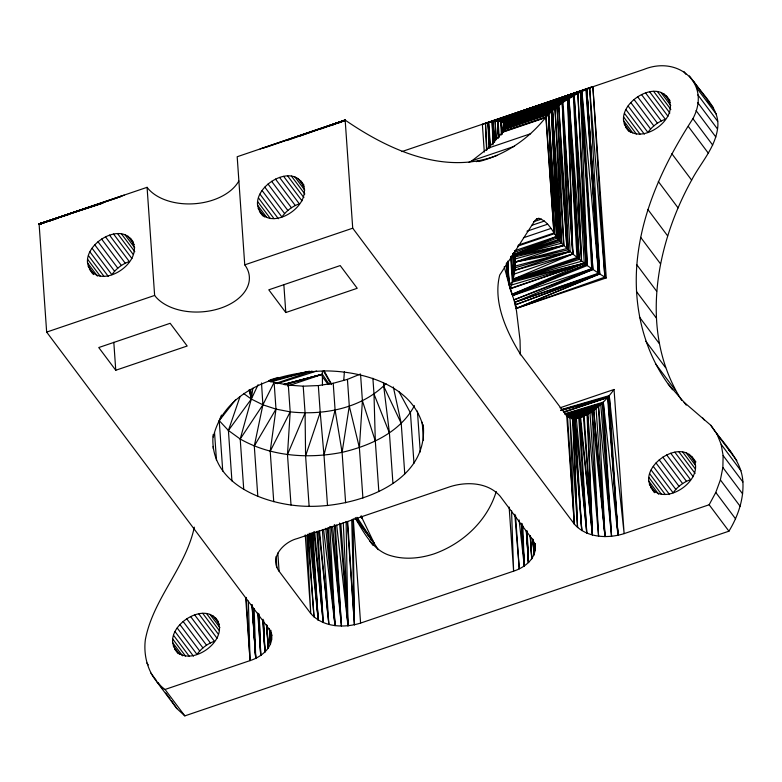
<?xml version="1.0" encoding="UTF-8"?>
<svg xmlns="http://www.w3.org/2000/svg" width="782" height="782" viewBox="0 0 782 782"><rect width="100%" height="100%" fill="white"/><g stroke="black" fill="none" stroke-linecap="round" stroke-linejoin="round"><path stroke-width="1.17" d="M423.238 424.841C428.78 483.432 356.103 506.99 309.125 506.335C268.109 506.149 208.295 485.221 213.134 434.626M194.327 527.156C185.617 568.025 152.94 598.953 145.335 639.803C143.018 658.346 149.636 678.219 165.041 689.47L250.054 660.604C261.608 657.017 274.052 646.87 271.432 633.449L271.598 635.854L270.474 631.778L268.236 627.936L46.656 332.096L39.1 223.975L147.075 187.328A49.774 31.788 -4 0 0 194.259 203.75A49.774 31.788 -4 0 0 238.823 181.013M535.152 550.577L534.986 543.979L535.152 546.393L534.028 542.317L531.789 538.466L500.138 496.208C488.056 482.338 466.815 481.429 450.305 486.619L297.277 538.563C283.866 541.877 268.832 557.586 279.096 571.241L310.747 613.499C322.829 627.379 344.07 628.278 360.58 623.088L513.608 571.143C525.289 567.478 538.212 557.048 534.663 543.343L535.152 550.577L534.634 543.294M322.37 371.235L322.448 385.174M672.53 389.778C644.622 354.803 633.41 308.998 636.861 264.815C641.084 211.756 664.309 162.734 692.92 118.669C711.649 83.43 677.984 55.424 643.899 69.432L401.821 151.6M681.66 400.316C639.109 333.376 655.169 246.037 691.63 180.124C700.389 163.301 714.748 148.433 717.524 129.03C720.74 109.441 703.321 95.951 693.654 81.338M46.656 332.096L154.631 295.44A49.774 31.788 -4 0 0 220.661 308.147A49.774 31.788 -4 0 0 244.746 264.854L237.19 156.732L345.165 120.086L352.721 228.197L574.301 524.038C586.383 537.908 607.624 538.808 624.134 533.627L709.147 504.761L715.784 492.445L720.388 479.913L722.861 467.509L723.115 455.544L721.16 444.342L717.035 434.186L710.867 425.34L684.133 402.319L668.287 384.118M157.035 682.109L176.82 708.531L184.826 715.882L728.932 531.183C737.925 516.423 743.848 499.415 742.9 481.956C741.668 458.975 722.705 443.286 710.867 425.34M520.343 354.852L520.04 340.219L516.472 310.718L513.979 299.858L510.147 288.871C514.468 277.659 516.325 265.489 514.683 253.544L515.279 262.029L570.098 251.521L562.248 102.882L504.928 123.693C498.398 118.815 489.434 122.324 482.367 124.26L484.312 152.079M87.516 262.879C85.199 240.68 127.749 218.54 134.269 247.014C136.586 269.213 94.036 291.363 87.516 262.879L97.408 276.095M172.646 642.618C170.329 620.409 212.88 598.269 219.4 626.744C221.717 648.943 179.166 671.093 172.646 642.618L182.538 655.824M257.552 205.167C255.235 182.959 297.786 160.818 304.306 189.293C306.622 211.492 264.072 233.642 257.552 205.167L266.73 217.425M623.537 120.614C621.231 98.405 663.781 76.265 670.301 104.739C672.608 126.938 630.067 149.088 623.537 120.614L632.726 132.872M648.737 480.998C646.431 458.799 688.981 436.649 695.501 465.124C697.808 487.333 655.267 509.473 648.737 480.998L658.63 494.204M291.012 505.025L287.483 454.577L290.19 411.86L288.323 385.106L274.12 382.378L268.734 380.609M362.907 498.066L359.378 447.607L362.408 400.755L360.619 375.223M343.767 380.179L344.393 371.753M273.739 501.702L270.21 451.253L275.987 409.123L274.12 382.378L262.899 404.812L240.211 439.015L243.74 489.464M252.86 388.283L251.325 399.064L240.211 439.015C270.865 456.444 307.981 459.093 342.096 452.348C370.248 445.75 400.325 432.348 414.45 405.623M345.624 502.797L342.096 452.348L349.3 406.132L347.433 379.378L360.531 374.001M257.816 496.462L254.297 446.014L262.899 404.812L261.501 382.985M327.511 505.583L323.983 455.134L335.097 410.022L333.22 383.278L347.433 379.378M213.31 437.03C224.473 387.911 283.446 371.118 327.668 370.932C365.468 371.694 414.558 386.464 423.492 428.448M309.125 506.335L305.596 455.877L320.2 412.31L318.333 385.565L333.22 383.278M469.014 162.294L472.074 160.701L488.173 148.14L503.569 131.356L505.719 126.958L504.928 123.693L562.991 102.344L577.859 93.302L592.883 86.743L606.255 277.913L516.081 308.519L599.423 273.808L606.255 277.913M496.228 491.507C487.391 520.89 462.602 543.754 434.069 553.871C420.413 558.319 405.535 559.883 391.557 555.924C373.092 551.154 364.344 533.021 355.204 518.143M231.931 480.93L228.403 430.471L240.054 396.562M221.472 415.086L219.224 420.648L222.753 471.096M287.483 454.577L305.078 412.925L303.211 386.181L288.323 385.106M258.08 384.744L251.325 399.064L228.403 430.471L240.211 439.015M270.21 451.253L290.19 411.86C323.826 415.535 361.538 408.497 385.995 383.63M254.297 446.014L275.987 409.123L290.19 411.86M576.021 418.771C592.169 414.753 604.447 402.437 614.056 389.475L624.134 533.627L609.246 395.643L561.632 409.504M235.646 399.67L219.224 420.648L228.403 430.471M109.509 235.128L129.294 261.54C122.315 264.013 116.156 268.656 111.875 274.697L92.09 248.285M279.545 177.406L299.33 203.819C292.341 206.292 286.192 210.935 281.911 216.985L262.126 190.564M478.828 161.581C505.24 154.787 528.583 139.02 545.465 117.701L551.388 111.455L562.991 102.344L572.795 253.984L587.233 265.528L599.423 273.808L586.783 89.08L492.122 121.748L492.973 144.865M194.64 614.857L214.424 641.269C207.445 643.742 201.287 648.386 197.005 654.426L177.221 628.014M645.531 92.853L665.316 119.265C658.336 121.738 652.178 126.381 647.907 132.432L628.122 106.01M670.731 453.237L690.516 479.659C683.536 482.123 677.378 486.775 673.107 492.816L653.322 466.404M507.459 262.185L508.994 284.052L512.181 294.306L584.281 263.299L512.386 282.077L508.994 284.052L510.294 288.441L584.281 263.299L574.164 95.345L498.154 121.318L499.199 137.104M341.91 121.699L345.165 120.086C388.439 149.89 444.665 175.706 497.215 155.335M118.903 197.357L124.113 195.119M338.43 122.969L345.165 120.086L343.083 121.318L345.165 120.086L260.142 148.942M514.214 254.502L556.334 236.594L548.681 114.064L505.016 129.05L551.388 111.455L558.563 239.458L514.214 254.502L557.371 237.924L551.388 111.455L505.719 126.958L554.985 108.366L563.842 245.45L572.795 253.984L513.158 279.194L511.408 256.173M495.143 121.386L580.479 91.993L591.759 268.725L512.591 295.586L586.001 264.599L577.859 93.302L495.143 121.386L496.159 139.567L495.143 121.386L581.906 91.279L598.494 273.221L514.624 302.292L515.895 304.345M493.413 143.526L492.122 121.748L589.667 87.907L599.706 273.983L516.081 308.519L604.877 277.111L592.883 86.743L485.475 123.282L486.57 150.134M512.591 295.586L587.233 265.528L580.479 91.993L592.893 269.516L514.624 302.292L599.168 273.651L586.783 89.08L598.494 273.221L585.933 89.431M512.181 294.306L586.001 264.599L574.164 95.345L581.573 261.256L512.865 280.494L511.086 256.252M591.759 268.725L513.979 299.858L592.893 269.516L581.906 91.279L492.122 121.748L592.883 86.743L488.066 122.588L488.818 148.16M332.829 124.924L345.165 120.086L339.671 122.598L345.165 120.086L265.479 147.495M330.551 125.726L345.165 120.086L286.671 140.565M505.084 128.864L551.388 111.455M516.609 306.847L515.299 304.824L599.168 273.651M587.233 265.528L577.859 93.302L498.154 121.318L573.353 95.785L581.573 261.256L568.954 98.424L503.5 122.539L504.107 131.024M515.299 304.824L599.423 273.808M321.363 128.825L345.165 120.086L299.301 136.264M504.234 266.701L510.147 288.871L584.281 263.299L512.865 280.494L579.237 259.389L568.006 99.011L503.5 122.539L562.991 102.344L503.755 122.745L504.38 131.21M505.7 126.41L554.985 108.366L561.72 243.124L514.507 255.489L515.279 262.029L568.211 249.8L562.248 102.882L572.795 253.984L514.321 274.042L512.884 253.466M572.16 418.262L593.616 410.491L605.014 536.569L598.504 406.63L568.338 416.395M568.954 417.246L598.504 406.63L611.553 536.296L603.313 402.144L564.839 413.834M572.541 418.546L592.082 411.567L605.014 536.569L596.07 408.556L569.589 417.696M572.15 418.067L593.821 410.335L605.014 536.569M568.739 417.168L598.504 406.63L568.534 416.483M505.719 126.958L552.454 110.536L561.72 243.124M569.892 417.784L596.07 408.556M498.32 138.316L497.606 121.327L577.859 93.302M572.17 417.881L593.821 410.335L571.847 417.784M572.678 418.888L589.98 412.857L598.572 536.1L587.693 414.255L573.851 418.957M571.671 418.869L573.939 418.087L581.769 530.567L572.981 418.077L567.468 415.877L562.786 410.638L519.903 353.386C506.159 330.933 492.856 301.608 499.727 275.039L534.81 220.729L536.618 218.921L538.876 218.354C551.271 222.44 554.37 237.493 563.842 245.45L515.279 262.029L514.683 253.554M575.503 418.575L587.028 414.568L592.433 534.917L579.931 417.441L583.421 416.278L592.433 534.917L587.693 414.255M592.883 86.743L488.809 122.403L490.353 146.605M581.906 91.279L493.188 121.621L494.244 142.207M575.347 418.82L578.739 417.656L586.774 533.06L574.858 418.087L572.6 418.859M576.139 418.663L584.125 415.936L592.433 534.917L580.606 417.217M515.279 262.029L566.921 248.52L557.009 106.772L504.928 123.693L505.368 129.783L504.928 123.693L558.719 105.433L568.211 249.8M504.928 123.693L554.985 108.366L505.661 125.11L505.827 127.534M505.016 129.05L548.417 114.319L554.389 233.671L517.537 246.183M503.569 131.356L546.09 116.919L553.949 233.007L518.339 245.098M503.344 131.64L545.856 117.212L553.949 233.007L548.417 114.319M502.953 132.129L545.465 117.701M488.173 148.14L530.685 133.712M472.074 160.701L514.585 146.263M476.336 161.669L478.633 160.887M244.746 264.854L352.721 228.197M536.579 219.136L538.876 218.354M533.48 221.795L541.525 219.068M531.838 225.314L544.477 221.023M115.765 370.257L187.181 346.015L170.163 323.298L98.747 347.54L115.765 370.257L113.81 342.252M285.801 312.536L357.218 288.294L340.199 265.577L268.783 289.819L285.801 312.536L283.837 284.531M526.98 231.198L547.664 224.18M523.412 237.796L550.978 228.432M514.4 250.836L556.334 236.594L513.706 252.752L514.507 255.489L563.842 245.45L557.009 106.772M513.549 253.358L514.81 270.289L570.098 251.521L515.182 266.075L514.302 253.906L515.182 266.075M513.158 279.194L576.969 257.532L568.006 99.011L572.795 253.984L514.81 270.289M512.865 280.494L577.976 258.383L568.006 99.011M275.518 383.493L312.047 371.079M287.668 386.054L322.35 374.285L329.144 384.197M560.01 407.813L614.056 389.475M564.008 412.319L607.585 397.539L617.985 535.308L603.313 402.144M566.451 416.19L600.762 404.519L611.553 536.296L602.238 403.15L564.887 414.216M574.526 418.81L587.028 414.568L574.027 418.898L579.931 417.441L586.774 533.06L576.314 418.096L572.981 418.077L577.566 527.527L569.951 417.305L574.301 524.038L566.686 415.193M121.073 196.302L39.1 223.975L41.495 223.75L39.1 223.975L121.445 196.135M41.485 223.642L39.1 223.975L117.74 197.738M101.758 203.506L39.1 223.975L43.87 223.095L39.1 223.975L103.693 202.724M567.116 415.594L600.762 404.519L566.012 415.291M563.705 411.791L607.585 397.539L561.965 410.13M505.602 129.186L505.26 124.338L554.985 108.366M277.219 383.679L316.602 371.059M566.207 414.685L602.238 403.15M43.831 222.938L39.1 223.975L69.08 214.434M269.907 379.974L278.04 377.452M55.444 219.126L39.1 223.975L57.604 218.393M584.281 263.299L511.496 285.039L508.994 284.052L507.538 262.185M513.999 253.309L515.143 267.815L570.098 251.521M560.567 410.227L608.298 396.757L617.985 535.308L609.246 395.643M284.785 384.793L322.35 374.285L283.622 384.373M561.017 410.208L608.044 397.051L617.985 535.308M39.1 223.975L50.732 220.739M270.67 381.939L309.408 371.167M514.976 258.989L563.842 245.45L514.781 256.946L514.527 253.319M284.619 384.363L322.35 374.285L284.716 384.206M270.377 381.186L305.791 371.909M262.732 148.15L264.56 147.71M303.211 386.181L318.333 385.565M275.987 409.123L262.899 404.812L251.325 399.064L243.554 393.444M707.329 100.819L713.438 107.75M728.853 450.139L730.642 451.761M361.352 515.993L362.134 518.241L360.561 516.531L362.134 518.241L374.334 543.539L378.224 549.678M689.392 75.864L709.176 102.276M696.518 87.75L716.302 114.172M683.849 71.485L685.97 74.319M697.896 94.915L717.681 121.327M697.74 102.618L717.524 129.03M696.068 110.614L715.853 137.026M692.92 118.669L712.695 145.09M666.469 95.893L670.008 100.604M663.938 93.85L670.301 102.344M688.385 126.557L708.169 152.969M660.888 92.393L670.78 105.599M657.408 91.543L670.839 109.46M653.615 91.338L669.861 113.028M649.617 91.777L667.984 116.303M641.494 94.534L661.279 120.946M637.623 96.763L657.408 123.175M634.026 99.48L653.811 125.892M671.846 153.712L691.63 180.124M630.83 102.589L650.614 129.01M625.981 109.636L644.348 134.162M624.476 113.351L640.018 134.103M623.655 117.046L636.372 134.025M624.134 123.937L630.497 132.422M625.424 126.909L628.777 131.347M658.278 181.453L678.062 207.865M647.838 209.449L667.623 235.861M640.673 237.347L660.458 263.769M636.861 264.815L656.645 291.227M636.45 291.5L656.235 317.912M639.441 317.081L659.226 343.493M717.035 434.186L736.82 460.598M645.805 341.235L665.59 367.648M702.793 418.047L704.201 419.934M721.16 444.342L740.945 470.754M655.463 363.679L675.247 390.091M684.133 402.319L686.254 405.144M723.115 455.544L742.9 481.956M722.861 467.509L742.646 493.921M720.388 479.913L740.173 506.325M691.679 456.277L695.912 461.937M689.138 454.244L695.501 462.729M686.088 452.778L695.276 465.046M715.784 492.445L735.569 518.857M682.608 451.928L695.325 468.907M678.815 451.722L695.061 473.423M674.817 452.162L693.184 476.688M709.147 504.761L728.932 531.183M666.694 454.919L686.479 481.331M662.823 457.147L682.608 483.569M659.226 459.865L679.011 486.277M656.03 462.983L675.814 489.395M651.181 470.021L669.548 494.556M649.676 473.745L665.218 494.498M648.855 477.44L661.572 494.42M649.334 484.322L654.993 491.868M652.569 489.845L654.71 492.709L650.624 487.303M300.483 180.447L304.012 185.158M297.952 178.404L304.306 186.898M294.892 176.947L304.785 190.153M291.422 176.097L304.843 194.014M287.62 175.891L303.875 197.582M283.622 176.331L301.999 200.857M275.508 179.088L295.283 205.5M271.628 181.316L291.412 207.729M268.04 184.034L287.825 210.446M264.834 187.142L284.619 213.564M259.986 194.19L278.363 218.716M258.48 197.905L274.032 218.657M257.659 201.6L270.377 218.579M258.148 208.481L264.502 216.976M259.428 211.463L262.791 215.9M322.282 376.631L327.932 384.177M362.134 518.241L360.971 516.1M355.253 518.065L374.334 543.539L357.022 517.303M369.475 540.655L373.014 545.377M130.447 238.168L133.272 241.941M127.916 236.125L134.269 244.619M124.856 234.659L134.748 247.865M121.386 233.818L134.807 251.736M117.583 233.603L133.136 254.365M113.586 234.053L131.963 258.578M105.472 236.809L125.257 263.221M101.592 239.038L121.376 265.45M98.004 241.746L117.789 268.167M94.808 244.864L114.592 271.276M89.95 251.912L108.327 276.437M88.454 255.626L103.996 276.378M87.633 259.321L100.35 276.3M88.112 266.203L93.762 273.749M91.338 271.735L93.459 274.56M89.402 269.184L92.227 272.957M215.578 617.897L218.403 621.67M213.046 615.854L219.4 624.349M209.987 614.388L219.879 627.604M206.516 613.547L219.234 630.527M202.714 613.332L218.266 634.094M198.716 613.782L217.093 638.308M190.603 616.539L210.387 642.951M186.722 618.767L206.507 645.179M183.135 621.485L202.919 647.897M179.938 624.593L199.713 651.005M175.08 631.641L193.457 656.166M173.584 635.355L189.127 656.108M172.763 639.05L185.481 656.03M173.242 645.932L179.596 654.426M174.533 648.913L178.061 653.635M146.879 663.028L148.297 664.915M165.041 689.47L184.826 715.882M150.926 673.224L156.576 680.77M157.993 682.657L162.939 689.255M165.764 693.028L170.007 698.697M355.82 518.134L374.334 543.539L356.367 518.3M171.385 700.623L176.82 708.531M323.582 371.255L331.333 384.588M324.061 370.707L331.607 384.275M398.84 391.44L410.442 412.837L413.971 463.286M383.463 382.584L383.718 386.24L401.234 423.414L404.763 473.863M372.887 378.244L373.992 394.05L389.407 432.925L392.935 483.374M362.408 400.755L375.311 441.068L378.84 491.526M349.3 406.132L359.378 447.607M249.087 389.827L251.325 399.064L250.67 389.632M393.326 386.943L401.234 423.414M249.526 389.534L251.325 399.064L250.416 389.475M335.097 410.022L342.096 452.348M383.718 386.24L389.407 432.925M323.582 529.424L335.019 625.571L329.848 526.423M519.092 519.893L524.292 565.924L522.826 525.787M336.7 525.133L348 625.766L346.084 521.467M318.958 531.125L328.88 624.388L322.389 529.668M309.193 533.226L318.215 620.038L312.868 532.953M331.167 526.521L341.46 626.03L335.283 525.191M313.817 531.76L323.22 622.521L317.824 531.242M319.496 530.939L328.88 624.388M325.791 528.3L335.019 625.571L328.186 527.733M314.696 531.789L323.22 622.521L316.886 531.408M310.483 533.979L318.215 620.038L312.165 532.933M332.643 526.442L341.46 626.03L334.373 524.605M320.2 412.31L323.983 455.134M502.239 133.79L501.203 121.699L573.353 95.785L503.5 122.539L567.615 99.265L572.795 253.984M502.435 133.83L501.409 121.738L573.353 95.785L500.705 121.591L501.389 134.924M589.667 87.907L604.877 277.111M514.81 514.263L519.277 568.817L515.524 515.318M339.584 523.011L348 625.766L343.269 522.62M311.109 532.904L318.215 620.038M532.747 538.974L534.008 554.751L533.148 540.118M327.306 528.544L335.019 625.571M307.57 534.292L314.012 616.998L308.352 534.575M502.044 133.849L501.203 121.699L501.78 133.81M505.26 124.338L505.524 127.994M271.422 633.449L271.598 635.854M534.986 543.969L535.152 546.393M514.106 253.28L515.143 267.815M512.855 253.436L514.321 274.042M530.147 535.826L531.77 558.778L530.401 535.641M521.311 523.549L524.292 565.924L521.838 523.412M270.914 630.331L271.598 640.047M262.713 620.322L264.942 652.002L263.602 620.273M586.783 89.08L599.706 273.983M557.371 237.924L548.681 114.064L554.389 233.671M510.607 256.564L512.386 282.077M498.584 137.085L497.606 121.327L498.711 137.114M526.266 530.851L528.495 562.541L527.156 531.095M494.625 142.197L493.188 121.621L494.302 142.363M489.835 147.964L488.066 122.588L489.669 146.967M509.131 507.039L513.608 571.143L511.555 510.568M422.221 422.212L423.482 440.227M417.422 411.117L420.276 451.967M353.308 519.062L360.58 623.088M347.208 521.506L354.432 624.779L353.034 519.092M340.884 524.126L348 625.766M305.254 534.898L310.747 613.499L306.847 535.553M277.815 553.021L279.096 571.241M276.095 556.461L276.857 567.4M269.35 628.435L270.455 644.221L269.604 629.725M266.603 625.297L268.216 648.249L267.131 626.333M257.777 613.039L260.738 655.384L259.272 615.248M251.98 604.799L255.724 658.288L254.15 608.504M245.656 597.614L250.054 660.604L248.353 601.094M214.542 432.651L216.477 460.285M213.124 446.414L213.291 448.809M147.075 187.328L154.631 295.44M252.078 604.857L255.724 658.288L252.459 606.216M586.373 89.246L598.494 273.221M526.413 530.91L528.495 562.541L526.892 531.046M497.606 121.327L498.642 137.065M506.892 262.967L508.007 279.917M488.427 122.491L490.05 146.674M347.707 521.76L354.432 624.779L351.744 520.04M266.701 625.092L268.216 648.249L266.838 625.101M568.954 98.424L579.237 259.389M252.322 606.148L255.724 658.288M567.468 415.877L574.301 524.038M574.858 418.087L581.769 530.567M530.352 535.641L531.77 558.778M506.355 263.123L507.176 276.457M521.662 523.334L524.292 565.924M258.177 614.007L260.738 655.384L259.008 613.968M246.213 597.419L250.054 660.604M552.454 110.536L560.244 241.511L514.507 255.489L559.228 240.309L552.454 110.536L558.563 239.458M526.628 530.968L528.495 562.541M262.987 619.217L264.942 652.002L263.339 620.517M558.719 105.433L566.921 248.52M592.082 411.567L598.572 536.1M485.475 123.282L486.873 149.9M507.88 262.224L508.994 284.052L507.889 261.032M572.59 418.028L577.566 527.527M373.992 394.05L375.311 441.068M305.078 412.925L305.596 455.877M534.008 554.751L533.138 540.147L534.008 554.751M270.455 644.221L269.555 629.618L270.455 644.221"/></g></svg>
